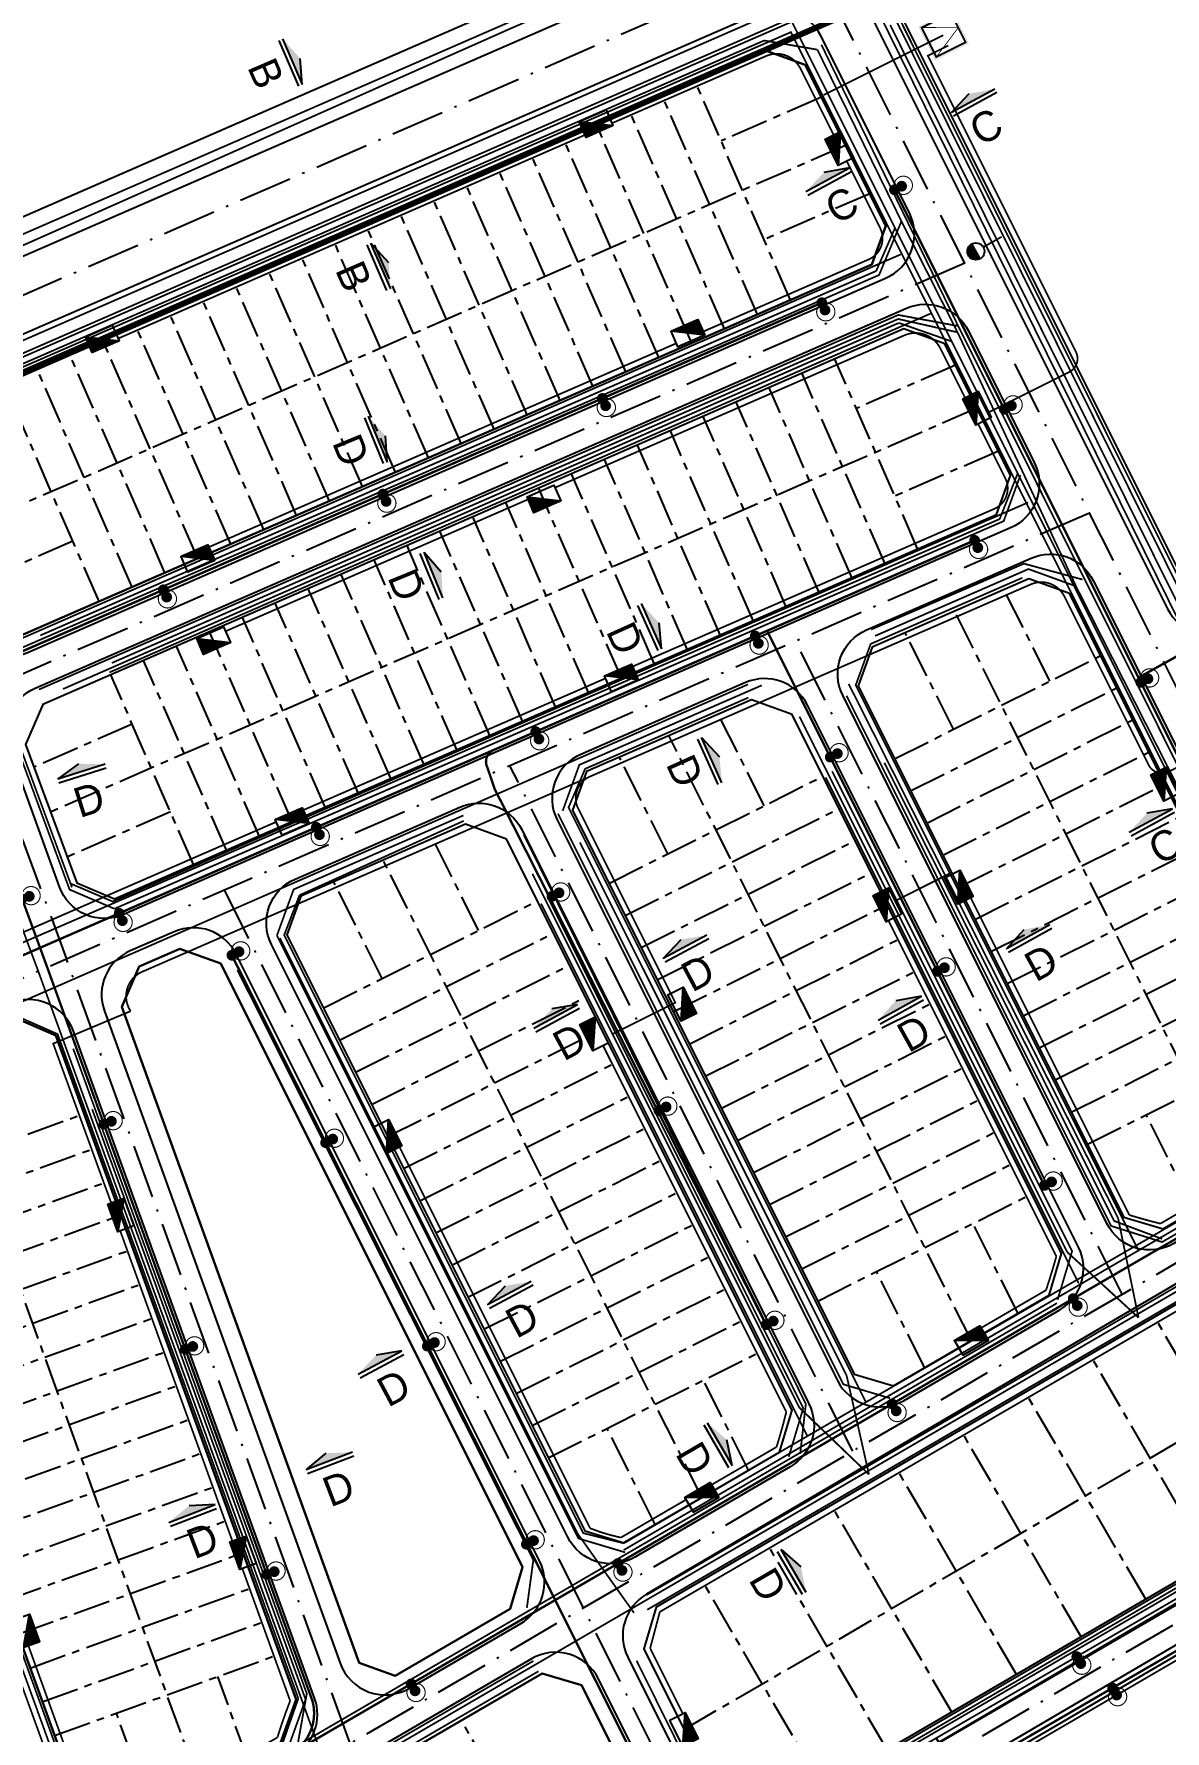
# Model space of a CAD drawing. Header units: metres. Extents: x 563371 to 571261, y 2062953 to 2068466.
# Drawn here: x 568692 to 568881, y 2066242.7 to 2066526.2 of the extents above; entities that cross this region are included whole.
import ezdxf
from ezdxf.enums import TextEntityAlignment as Align

# ---------------------------------------------------------------- set-up
doc = ezdxf.new("R2010")
doc.units = ezdxf.units.M
for name, pattern in [('ACAD_ISO10W100', [18.5, 12, -3, 0.5, -3]), ('CENTER', [2, 1.25, -0.25, 0.25, -0.25]), ('DOT', [0.25, 0, -0.25]), ('HIDDEN', [0.375, 0.25, -0.125])]:
    doc.linetypes.add(name, pattern=pattern)
for name, color, linetype in [('01-Thoatnuoc', 7, 'CONTINUOUS'), ('BoThamCo', 94, 'CONTINUOUS'), ('cap nuoc', 5, 'CONTINUOUS'), ('ChiaLo', 128, 'CENTER'), ('datOBt', 42, 'CONTINUOUS'), ('datOlienke', 42, 'CONTINUOUS'), ('Dien', 1, 'CONTINUOUS'), ('Dien CS', 2, 'CONTINUOUS'), ('Dien QH', 4, 'CONTINUOUS'), ('Dien SH', 6, 'CONTINUOUS'), ('LogDg', 7, 'CONTINUOUS'), ('MC', 7, 'CONTINUOUS'), ('ONG CAP NUOC', 32, 'DOT'), ('RANHGIOI', 2, 'HIDDEN'), ('thoatnuoc', 3, 'CONTINUOUS'), ('TimDg', 222, 'CONTINUOUS'), ('TTLL', 170, 'CONTINUOUS'), ('ViaHeS', 32, 'CONTINUOUS')]:
    doc.layers.add(name, color=color, linetype=linetype)
doc.styles.add('VnBlackH', font='VHBLACK.ttf')
doc.linetypes.add('CAP NUOC ----N----N----N----', pattern='A,4,-2,["N",Standard,S=1.5,R=0,X=-1.5,Y=-0.75],-1.5', length=7.5)
doc.linetypes.add('DD0', pattern='A,12.7,-5.08,["0,4kV",Standard,S=2.54,R=0,X=-2.54,Y=-1.27],-9.35', length=27.13)
doc.linetypes.add('DIEN22KV', pattern='A,12.7,-5.08,["22KV",Standard,S=2.54,R=0,X=-2.54,Y=-1.27],-9.08', length=26.86)
doc.linetypes.add('DIEN35KV', pattern='A,12.7,-5.08,["35KV",Standard,S=2.54,R=0,X=-2.54,Y=-1.27],-9.08', length=26.86)
doc.linetypes.add('DIENCS_LINE', pattern='A,12.7,-5.08,["CS",Standard,S=2.54,R=0,X=-2.54,Y=-1.27],-6.35', length=24.13)
doc.linetypes.add('THOAT NUOC BAN ----C----C----C----', pattern='A,9,-3,["C",Standard,S=2,R=0,X=-1.5,Y=-1],-3', length=15)
doc.linetypes.add('Thong tin', pattern='A,12.7,-5.08,["TTLL",Standard,S=2.54,R=0,X=-2.54,Y=-1.27],-9.08', length=26.86)
doc.linetypes.add('TN_WATER_SUPPLY', pattern='A,0.5,-0.2,["TN",Standard,S=0.1,R=0,X=-0.1,Y=-0.05],-0.2', length=0.9)

# ---------------------------------------------------------------- blocks, each defined once
blk = doc.blocks.new('b')
at = {"layer": 'MC', "linetype": 'Continuous', "extrusion": (3.39823e-17, -4.39919e-09, 1)}
blk.add_hatch(color=6, dxfattribs=at).paths.add_polyline_path([(-717, 264), (-554, 209), (-880, 209)])
at = {"layer": 'MC', "linetype": 'Continuous', "extrusion": (-3.39823e-17, -4.39919e-09, 1)}
blk.add_hatch(color=6, dxfattribs=at).paths.add_polyline_path([(747, 264), (584, 209), (910, 209)])
at = {"layer": 'MC', "color": 6, "linetype": 'Continuous'}
for p, q in [((-554, 209, 0), (-717, 264, 0)), ((584, 209, 0), (747, 264, 0)), ((-880, 209, 0), (-554, 209, 0)), ((-880, 182, 0), (-554, 182, 0)), ((910, 209, 0), (584, 209, 0)), ((910, 182, 0), (584, 182, 0))]:
    blk.add_line(p, q, dxfattribs=at)
at = {"layer": 'MC', "style": 'VnBlackH'}
for rotation, p in [(0, (-716, -79)), (360, (738, -79))]:
    blk.add_text('b', height=197, rotation=rotation, dxfattribs=at).set_placement(p, align=Align.CENTER)
blk = doc.blocks.new('d')
at = {"layer": 'MC', "linetype": 'Continuous', "extrusion": (3.39823e-17, -4.39919e-09, 1)}
blk.add_hatch(color=6, dxfattribs=at).paths.add_polyline_path([(-489, 247), (-326, 193), (-652, 193)])
at = {"layer": 'MC', "linetype": 'Continuous', "extrusion": (-3.39823e-17, -4.39919e-09, 1)}
blk.add_hatch(color=6, dxfattribs=at).paths.add_polyline_path([(600, 247), (437, 193), (763, 193)])
at = {"layer": 'MC', "color": 6, "linetype": 'Continuous'}
for p, q in [((-326, 193, 0), (-489, 247, 0)), ((437, 193, 0), (600, 247, 0)), ((-652, 193, 0), (-326, 193, 0)), ((-652, 166, 0), (-326, 166, 0)), ((763, 193, 0), (437, 193, 0)), ((763, 166, 0), (437, 166, 0))]:
    blk.add_line(p, q, dxfattribs=at)
at = {"layer": 'MC', "style": 'VnBlackH'}
for rotation, p in [(0, (-487, -95)), (360, (593, -95))]:
    blk.add_text('c', height=197, rotation=rotation, dxfattribs=at).set_placement(p, align=Align.CENTER)
blk = doc.blocks.new('e')
at = {"layer": 'MC', "linetype": 'Continuous', "extrusion": (3.39823e-17, -4.39919e-09, 1)}
blk.add_hatch(color=6, dxfattribs=at).paths.add_polyline_path([(-473, 282), (-310, 227), (-636, 227)])
at = {"layer": 'MC', "linetype": 'Continuous', "extrusion": (-3.39823e-17, -4.39919e-09, 1)}
blk.add_hatch(color=6, dxfattribs=at).paths.add_polyline_path([(493, 282), (330, 227), (656, 227)])
at = {"layer": 'MC', "color": 6, "linetype": 'Continuous'}
for p, q in [((-636, 227, 0), (-310, 227, 0)), ((-310, 227, 0), (-473, 282, 0)), ((330, 227, 0), (493, 282, 0)), ((656, 227, 0), (330, 227, 0)), ((-636, 200, 0), (-310, 200, 0)), ((656, 200, 0), (330, 200, 0))]:
    blk.add_line(p, q, dxfattribs=at)
at = {"layer": 'MC', "style": 'VnBlackH'}
for rotation, p in [(0, (-472, -61)), (360, (486, -61))]:
    blk.add_text('d', height=197, rotation=rotation, dxfattribs=at).set_placement(p, align=Align.CENTER)
blk = doc.blocks.new('TCT')
at = {"layer": 'Dien SH', "linetype": 'ACAD_ISO10W100'}
h = blk.add_hatch(dxfattribs=at)
h.set_pattern_fill('ANSI31', color=8, scale=0.2, angle=359.8821, style=0)
h.set_pattern_definition([(44.8821451, (4489.845165, -1045.592617), (-0.01764126996, 0.0177139943), [])])
h.paths.add_polyline_path([(-0.86, 0.5), (-2.41, -0.26), (-2.42, -1.41), (2.41, -1.42)])
h.paths.add_polyline_path([(-0.86, 0.5), (-2.41, 1.42), (-2.41, -0.26)])
at = {"layer": 'Dien SH', "color": 4, "linetype": 'ACAD_ISO10W100'}
blk.add_line((-2.41, 1.41), (2.41, -1.41), dxfattribs=at)
at = {"layer": 'Dien SH', "color": 4, "linetype": 'Continuous'}
blk.add_lwpolyline([(-2.41, 1.41), (2.41, 1.41), (2.41, -1.41), (-2.41, -1.41)], close=True, dxfattribs=at)
blk = doc.blocks.new('tbaQH')
at = {"layer": 'Dien QH', "color": 1, "const_width": 0.156}
blk.add_lwpolyline([(-7.45, -7.41), (8.56, -7.41), (8.56, 8.6), (-7.45, 8.6)], close=True, dxfattribs=at)
at = {"linetype": 'Continuous'}
blk.add_wipeout([(-7.45, 8.6), (8.56, 8.6), (8.56, -7.41), (-7.45, -7.41)], dxfattribs=at).dxf.layer = 'Dien QH'
at = {"layer": 'Dien QH', "color": 1}
for points, const_width in [([(-6.61, -6.57), (7.72, -6.57), (7.72, 7.76), (-6.61, 7.76)], 0.864), ([(-6.67, -6.57), (7.76, -6.57), (0.55, 7.8)], 0.346)]:
    blk.add_lwpolyline(points, close=True, dxfattribs=dict(at, const_width=const_width))
blk = doc.blocks.new('cs12')
at = {"layer": 'Dien CS', "color": 7, "linetype": 'Continuous', "ltscale": 20}
for points, const_width in [([(1.13, 0.63, 1), (-1.13, 2.68, 1)], 0.18), ([(0.33, 1.04, 1), (-0.33, 1.64, 1)], 0.899), ([(0.33, 0.3, -1), (-0.33, -0.3, -1)], 0.899)]:
    blk.add_lwpolyline(points, format="xyb", close=True, dxfattribs=dict(at, const_width=const_width))
blk = doc.blocks.new('CS01')
at = {"layer": 'Dien CS', "color": 7, "linetype": 'Continuous', "ltscale": 20}
for points, const_width in [([(0.33, 0.3, -1), (-0.33, -0.3, -1)], 0.899), ([(1.13, -0.63, -1), (-1.13, -2.68, -1)], 0.18), ([(0.33, -1.04, -1), (-0.33, -1.64, -1)], 0.899)]:
    blk.add_lwpolyline(points, format="xyb", close=True, dxfattribs=dict(at, const_width=const_width))

msp = doc.modelspace()

# ---------------------------------------------------------------- hatches: boundary and pattern name
at = {"layer": 'cap nuoc'}
msp.add_hatch(color=1, dxfattribs=at).paths.add_polyline_path([(568848.743, 2066491.158, 0.4142136), (568848.21, 2066489.225, 0.4142136), (568850.143, 2066488.691)])

# ---------------------------------------------------------------- linework, layer by layer
at = {"layer": '01-Thoatnuoc', "linetype": 'THOAT NUOC BAN ----C----C----C----', "ltscale": 0.5, "const_width": 0.3}
for points in [[(568835.104, 2066527.733), (568883.505, 2066430.381)], [(568686.832, 2066469.684), (568814.059, 2066525.14), (568822.941, 2066523.615)], [(568822.941, 2066523.615), (568836.993, 2066494.945), (568846.366, 2066476.405)], [(568689.605, 2066423.525), (568833.255, 2066485.97), (568836.993, 2066494.945)], [(568705.052, 2066421.162), (568836.445, 2066478.621), (568846.366, 2066476.405)], [(568846.366, 2066476.405), (568866.161, 2066433.969)], [(568705.501, 2066380.102), (568854.082, 2066444.866), (568856.869, 2066452.548)], [(568832.585, 2066425.678), (568858.216, 2066436.851), (568866.161, 2066433.969)], [(568866.161, 2066433.969), (568919.063, 2066329.784)], [(568780.381, 2066396.456), (568783.167, 2066404.138), (568813.654, 2066417.427)], [(568689.128, 2066407.364), (568697.998, 2066383.303), (568705.501, 2066380.102)], [(568825.411, 2066403.08), (568865.506, 2066322.913), (568863.082, 2066314.789)], [(568834.137, 2066404.472), (568872.544, 2066327.949), (568880.547, 2066324.952)], [(568732.646, 2066375.649), (568735.433, 2066383.331), (568763.805, 2066395.698)], [(568779.606, 2066396.002), (568827.289, 2066300.665), (568835.091, 2066298.336)], [(568778.002, 2066381.81), (568820.584, 2066296.671), (568818.159, 2066288.547)], [(568732.646, 2066375.649), (568783.027, 2066274.917), (568790.83, 2066272.588)], [(568790.558, 2066272.962), (568906.405, 2066340.362), (568908.83, 2066348.486)], [(568737.429, 2066248.017), (568701.768, 2066346.614)], [(568794.388, 2066265.465), (568910.151, 2066332.816), (568918.618, 2066330.745)], [(568814.189, 2066226.018), (568929.985, 2066293.387), (568933.274, 2066301.828)], [(568704.703, 2066206.19), (568707.961, 2066215.162), (568775.498, 2066254.454)], [(568734.661, 2066240.338), (568737.429, 2066248.017)]]:
    msp.add_lwpolyline(points, dxfattribs=at)
at = {"layer": 'BoThamCo'}
for points in [[(569047.04, 2066522.156), (569003.939, 2066600.336), (568994.365, 2066603.205), (568982.152, 2066596.774), (568839.8, 2066534.725), (568837.453, 2066528.255), (568885.569, 2066432.051), (568892.172, 2066430.015), (569045.088, 2066515.341)], [(568723.26, 2066370.942), (568716.44, 2066373.416), (568709.621, 2066370.444), (568706.738, 2066363.744), (568746.376, 2066254.151), (568752.398, 2066251.964), (568771.6, 2066263.135), (568773.685, 2066270.122)]]:
    msp.add_lwpolyline(points, close=True, dxfattribs=at)
at = {"layer": 'cap nuoc', "color": 1}
msp.add_line((568850.143, 2066488.691), (568848.743, 2066491.158), dxfattribs=at)
at = {"layer": 'cap nuoc', "color": 1, "linetype": 'Continuous'}
msp.add_circle((568849.443, 2066489.924), 1.418, dxfattribs=at)
at = {"layer": 'ChiaLo', "ltscale": 5}
for p, q in [((568839.696, 2066440.232), (568825.878, 2066471.931)), ((568834.195, 2066437.834), (568820.378, 2066469.534)), ((568823.195, 2066433.039), (568809.378, 2066464.739)), ((568828.695, 2066435.437), (568814.878, 2066467.136)), ((568817.695, 2066430.642), (568803.878, 2066462.341)), ((568812.195, 2066428.245), (568798.377, 2066459.944)), ((568806.694, 2066425.847), (568792.877, 2066457.546)), ((568801.194, 2066423.45), (568787.377, 2066455.149)), ((568790.194, 2066418.655), (568776.377, 2066450.354)), ((568795.694, 2066421.052), (568781.877, 2066452.751)), ((568784.694, 2066416.257), (568770.876, 2066447.957)), ((568779.193, 2066413.86), (568765.376, 2066445.559)), ((568773.693, 2066411.462), (568759.876, 2066443.162)), ((568768.193, 2066409.065), (568754.376, 2066440.764)), ((568762.693, 2066406.667), (568748.876, 2066438.367)), ((568751.692, 2066401.873), (568737.875, 2066433.572)), ((568757.193, 2066404.27), (568743.375, 2066435.969)), ((568746.192, 2066399.475), (568732.375, 2066431.174)), ((568740.692, 2066397.078), (568726.875, 2066428.777)), ((568735.192, 2066394.68), (568721.375, 2066426.379)), ((568729.692, 2066392.283), (568715.874, 2066423.982)), ((568718.691, 2066387.488), (568704.874, 2066419.187)), ((568724.191, 2066389.885), (568710.374, 2066421.585))]:
    msp.add_line(p, q, dxfattribs=at)
for points in [[(568818.443, 2066481.781), (568802.46, 2066518.449)], [(568812.943, 2066479.383), (568796.96, 2066516.051)], [(568823.62, 2066515.672), (568806.856, 2066508.365)], [(568807.443, 2066476.986), (568791.46, 2066513.654)], [(568801.943, 2066474.588), (568785.96, 2066511.256)], [(568827.652, 2066507.612), (568677.842, 2066442.312)], [(568796.443, 2066472.191), (568780.46, 2066508.859)], [(568790.942, 2066469.793), (568774.959, 2066506.461)], [(568779.942, 2066464.999), (568763.959, 2066501.667)], [(568785.442, 2066467.396), (568769.459, 2066504.064)], [(568774.442, 2066462.601), (568758.459, 2066499.269)], [(568831.683, 2066499.551), (568814.048, 2066491.864)], [(568768.942, 2066460.204), (568752.959, 2066496.872)], [(568763.441, 2066457.806), (568747.458, 2066494.474)], [(568757.941, 2066455.409), (568741.958, 2066492.077)], [(568746.941, 2066450.614), (568730.958, 2066487.282)], [(568752.441, 2066453.011), (568736.458, 2066489.679)], [(568741.441, 2066448.216), (568725.458, 2066484.884)], [(568735.94, 2066445.819), (568719.957, 2066482.487)], [(568730.44, 2066443.421), (568714.457, 2066480.089)], [(568724.94, 2066441.024), (568708.957, 2066477.692)], [(568719.44, 2066438.627), (568703.457, 2066475.295)], [(568708.439, 2066433.832), (568692.456, 2066470.5)], [(568713.94, 2066436.229), (568697.957, 2066472.897)], [(568846.017, 2066470.892), (568829.475, 2066463.681)], [(568702.939, 2066431.434), (568686.956, 2066468.102)], [(568849.601, 2066463.727), (568694.82, 2066396.26)], [(568853.184, 2066456.562), (568835.868, 2066449.014)], [(568698.544, 2066441.518), (568680.961, 2066433.854)], [(568861.782, 2066418.135), (568854.13, 2066433.433)], [(568893.709, 2066334.178), (568845.868, 2066429.832)], [(568845.683, 2066410.083), (568837.607, 2066426.231)], [(568835.845, 2066405.162), (568870.278, 2066422.384)], [(568838.529, 2066399.796), (568872.962, 2066417.018)], [(568708.47, 2066410.937), (568692.048, 2066403.779)], [(568814.054, 2066397.313), (568806.395, 2066412.626)], [(568841.213, 2066394.43), (568875.646, 2066411.652)], [(568848.673, 2066307.976), (568798.134, 2066409.025)], [(568797.955, 2066389.262), (568789.872, 2066405.424)], [(568843.897, 2066389.064), (568878.33, 2066406.285)], [(568788.117, 2066384.341), (568823.892, 2066402.234)], [(568846.58, 2066383.697), (568881.014, 2066400.919)], [(568790.801, 2066378.975), (568826.576, 2066396.868)], [(568714.863, 2066396.27), (568697.592, 2066388.741)], [(568849.264, 2066378.331), (568883.698, 2066395.553)], [(568766.327, 2066376.492), (568758.661, 2066391.819)], [(568793.485, 2066373.609), (568829.26, 2066391.501)], [(568803.637, 2066281.774), (568750.399, 2066388.218)], [(568851.948, 2066372.965), (568886.382, 2066390.187)], [(568796.169, 2066368.242), (568831.944, 2066386.135)], [(568750.228, 2066368.44), (568742.137, 2066384.617)], [(568854.632, 2066367.599), (568889.066, 2066384.82)], [(568740.39, 2066363.52), (568776.165, 2066381.413)], [(568798.853, 2066362.876), (568834.628, 2066380.769)], [(568857.316, 2066362.232), (568891.75, 2066379.454)], [(568743.074, 2066358.153), (568778.849, 2066376.046)], [(568801.537, 2066357.51), (568837.312, 2066375.403)], [(568860, 2066356.866), (568894.433, 2066374.088)], [(568745.758, 2066352.787), (568781.533, 2066370.68)], [(568804.221, 2066352.144), (568839.996, 2066370.036)], [(568862.684, 2066351.5), (568897.117, 2066368.722)], [(568748.442, 2066347.421), (568784.217, 2066365.314)], [(568806.905, 2066346.777), (568842.68, 2066364.67)], [(568865.368, 2066346.134), (568899.801, 2066363.355)], [(568751.126, 2066342.055), (568786.9, 2066359.948)], [(568809.589, 2066341.411), (568845.364, 2066359.304)], [(568868.052, 2066340.767), (568902.485, 2066357.989)], [(568719.963, 2066233.093), (568675.643, 2066355.633)], [(568753.809, 2066336.689), (568789.584, 2066354.581)], [(568812.273, 2066336.045), (568848.048, 2066353.938)], [(568756.493, 2066331.322), (568792.268, 2066349.215)], [(568814.956, 2066330.679), (568850.731, 2066348.571)], [(568662.826, 2066332.267), (568700.441, 2066345.872)], [(568885.915, 2066329.643), (568877.89, 2066345.688)], [(568759.177, 2066325.956), (568794.952, 2066343.849)], [(568817.64, 2066325.312), (568853.415, 2066343.205)], [(568664.866, 2066326.625), (568702.482, 2066340.23)], [(568761.861, 2066320.59), (568797.636, 2066338.483)], [(568820.324, 2066319.946), (568856.099, 2066337.839)], [(568666.907, 2066320.982), (568704.522, 2066334.587)], [(568764.545, 2066315.224), (568800.32, 2066333.116)], [(568823.008, 2066314.58), (568858.783, 2066332.473)], [(568668.948, 2066315.34), (568706.563, 2066328.945)], [(568767.229, 2066309.857), (568803.004, 2066327.75)], [(568856.468, 2066312.511), (568848.945, 2066327.552)], [(568670.989, 2066309.698), (568708.604, 2066323.303)], [(568769.913, 2066304.491), (568805.688, 2066322.384)], [(568673.029, 2066304.056), (568710.645, 2066317.66)], [(568772.597, 2066299.125), (568808.372, 2066317.018)], [(568840.878, 2066303.441), (568832.846, 2066319.5)], [(568800.658, 2066243.019), (568924.075, 2066314.823)], [(568675.07, 2066298.413), (568712.685, 2066312.018)], [(568775.281, 2066293.759), (568811.056, 2066311.651)], [(568899.422, 2066277.341), (568879.307, 2066311.916)], [(568677.111, 2066292.771), (568714.726, 2066306.376)], [(568777.965, 2066288.392), (568813.74, 2066306.285)], [(568888.618, 2066271.055), (568868.503, 2066305.63)], [(568679.152, 2066287.129), (568716.767, 2066300.734)], [(568811.432, 2066286.309), (568803.902, 2066301.365)], [(568877.813, 2066264.769), (568857.698, 2066299.344)], [(568681.192, 2066281.486), (568718.808, 2066295.091)], [(568795.842, 2066277.239), (568787.803, 2066293.313)], [(568867.009, 2066258.483), (568846.894, 2066293.058)], [(568683.233, 2066275.844), (568720.848, 2066289.449)], [(568856.204, 2066252.197), (568836.089, 2066286.772)], [(568685.274, 2066270.202), (568722.889, 2066283.807)], [(568845.4, 2066245.911), (568825.285, 2066280.486)], [(568687.315, 2066264.56), (568724.93, 2066278.164)], [(568689.355, 2066258.917), (568726.97, 2066272.522)], [(568834.595, 2066239.625), (568814.48, 2066274.2)], [(568691.396, 2066253.275), (568729.011, 2066266.88)], [(568823.791, 2066233.339), (568803.676, 2066267.914)], [(568693.437, 2066247.633), (568731.052, 2066261.238)], [(568695.477, 2066241.99), (568733.093, 2066255.595)], [(568727.87, 2066237.693), (568722.748, 2066251.854)], [(568712.057, 2066228.493), (568705.822, 2066245.732)], [(568783.569, 2066209.938), (568763.454, 2066244.513)]]:
    msp.add_lwpolyline(points, dxfattribs=at)
at = {"layer": 'datOBt'}
for points in [[(568928.717, 2066294.385), (568930.802, 2066301.371), (568917.347, 2066328.274), (568910.789, 2066330.232), (568796.015, 2066263.457), (568793.93, 2066256.471), (568807.386, 2066229.568), (568813.944, 2066227.61)], [(568783.537, 2066250.424), (568776.979, 2066252.381), (568710.863, 2066213.915), (568708.242, 2066206.699), (568718.668, 2066177.871), (568724.691, 2066175.683), (568794.907, 2066216.535), (568796.993, 2066223.521)]]:
    msp.add_lwpolyline(points, close=True, dxfattribs=at)
at = {"layer": 'datOlienke'}
for points in [[(568832.027, 2066487.702), (568834.374, 2066494.171), (568820.93, 2066521.052), (568814.109, 2066523.526), (568675.496, 2066463.107), (568672.642, 2066456.418), (568683.043, 2066428.207), (568689.356, 2066425.513)], [(568852.892, 2066445.984), (568855.239, 2066452.454), (568844.222, 2066474.48), (568837.402, 2066476.954), (568693.513, 2066414.235), (568690.659, 2066407.546), (568699.182, 2066384.429), (568705.495, 2066381.736)], [(568865.087, 2066432.763), (568858.267, 2066435.237), (568832.092, 2066423.827), (568829.745, 2066417.357), (568874.151, 2066328.572), (568880.71, 2066326.615), (568905.41, 2066340.985), (568907.495, 2066347.972)], [(568818.73, 2066412.556), (568811.91, 2066415.03), (568784.358, 2066403.02), (568782.011, 2066396.551), (568829.115, 2066302.37), (568835.673, 2066300.413), (568861.673, 2066315.539), (568863.758, 2066322.526)], [(568770.995, 2066391.749), (568764.175, 2066394.223), (568736.623, 2066382.214), (568734.276, 2066375.744), (568784.078, 2066276.168), (568790.637, 2066274.211), (568816.637, 2066289.337), (568818.722, 2066296.324)], [(568735.833, 2066248.018), (568695.715, 2066358.939), (568689.431, 2066361.643), (568661.854, 2066349.623), (568658.972, 2066342.923), (568700.692, 2066227.573), (568706.715, 2066225.385), (568733.212, 2066240.801)]]:
    msp.add_lwpolyline(points, close=True, dxfattribs=at)
at = {"layer": 'Dien', "color": 10, "linetype": 'DIEN22KV', "ltscale": 0.4, "const_width": 0.3, "elevation": 0}
msp.add_lwpolyline([(569060.523, 2066641.552), (568981.223, 2066599.794), (568641.45, 2066451.639)], dxfattribs=at)
at = {"layer": 'Dien', "color": 10, "linetype": 'DIEN22KV', "ltscale": 0.4, "const_width": 0.3}
msp.add_lwpolyline([(568832.718, 2066535.266), (569052.436, 2066093.923)], dxfattribs=at)
at = {"layer": 'Dien', "linetype": 'DIEN35KV', "ltscale": 0.4, "const_width": 0.3, "elevation": 0}
msp.add_lwpolyline([(568594.875, 2066516.324), (568610.616, 2066469.352), (568734.771, 2066126.956), (568772.926, 2066018.891)], dxfattribs=at)
at = {"layer": 'Dien CS', "color": 11, "linetype": 'DIENCS_LINE', "ltscale": 0.5, "const_width": 0.4}
for points in [[(568876.589, 2066418.708), (569046.974, 2066513.544)], [(568835.826, 2066500.211), (568973.6, 2066224.743)], [(568677.016, 2066417.408), (568823.688, 2066481.34)], [(568814.533, 2066426.535), (568860.874, 2066333.882)], [(568725.113, 2066372.333), (568799.289, 2066224.437)]]:
    msp.add_lwpolyline(points, dxfattribs=at)
for points in [[(568662.568, 2066456.867), (568694.197, 2066370.487), (568738.596, 2066247.73, -0.3444416), (568734.749, 2066238.803), (568734.749, 2066238.803)], [(568849.218, 2066441.655), (568637.501, 2066349.363), (568578.897, 2066328.167, -0.0193112), (568575.954, 2066327.23), (568476.137, 2066299.286)], [(568768.854, 2066406.623, 0.4306956), (568767.799, 2066403.728), (568769.033, 2066400.095), (568814.366, 2066310.621)], [(569110.023, 2066392.972), (568942.423, 2066298.44), (568709.439, 2066163.017, 0.0325175), (568701.313, 2066160.141), (568350.96, 2066042.565)], [(568354.276, 2066098.565), (568679.744, 2066207.753, 0.0508293), (568687.133, 2066211.1), (568918.456, 2066345.683), (568974.455, 2066376.913)], [(568842.833, 2066241.525), (568846.345, 2066235.47, 0.4142136), (568847.029, 2066235.288), (568917.227, 2066276.068)]]:
    msp.add_lwpolyline(points, format="xyb", dxfattribs=at)
at = {"layer": 'Dien SH', "color": 6, "linetype": 'DD0', "ltscale": 0.45, "const_width": 0.3}
for points in [[(568788.605, 2066511.319), (568814.385, 2066522.556, -0.3946873), (568820.068, 2066520.54), (568825.661, 2066509.356)], [(568827.853, 2066504.973), (568833.428, 2066493.827, -0.4277599), (568831.545, 2066488.582), (568803.789, 2066476.484)], [(568779.022, 2066450.416), (568837.483, 2066475.898, -0.3835431), (568843.377, 2066473.936), (568847.611, 2066465.47)], [(568792.04, 2066420.551), (568852.504, 2066446.906, 0.4303949), (568854.347, 2066452.002), (568849.803, 2066461.087)], [(568788.855, 2066359.248), (568799.198, 2066364.421), (568782.979, 2066396.849, -0.4268121), (568784.874, 2066402.155), (568812.492, 2066414.193), (568858.647, 2066434.311, -0.3938741), (568864.17, 2066432.361), (568878.287, 2066404.135, 0.4142136), (568881.642, 2066403.017), (568897.871, 2066411.135)], [(568704.915, 2066331.059), (568695.261, 2066357.571), (568708.2, 2066363.002, -0.4489839), (568709.878, 2066369.465), (568784.553, 2066401.999)], [(568848.571, 2066381.953), (568875.085, 2066328.94, 0.0144415), (568880.252, 2066327.505), (568891.089, 2066333.81)], [(568850.288, 2066310.072), (568861.154, 2066316.394, 0.012256), (568862.879, 2066322.047), (568834.83, 2066378.13)], [(568805.252, 2066283.871), (568816.114, 2066290.19, 0.016175), (568817.751, 2066296.03), (568787.102, 2066357.309)], [(568753.116, 2066340.311), (568784.975, 2066276.611, 0.0431199), (568790.113, 2066275.063), (568801.016, 2066281.406)], [(568800.456, 2066245.658), (568795, 2066256.567, 0.0023612), (568796.612, 2066262.647), (568911.12, 2066329.268, -0.4132685), (568916.43, 2066327.873), (568922.084, 2066316.567)], [(568691.129, 2066256.953), (568701.645, 2066227.878, 0.045778), (568706.265, 2066226.28), (568732.722, 2066241.673, -0.0198603), (568734.852, 2066247.791), (568726.863, 2066269.878)]]:
    msp.add_lwpolyline(points, format="xyb", dxfattribs=at)
for points in [[(568706.102, 2066475.357), (568784.113, 2066509.361)], [(568643.532, 2066449.72), (568701.011, 2066474.774)], [(568799.297, 2066474.526), (568721.286, 2066440.522)], [(568724.02, 2066426.442), (568774.53, 2066448.458)], [(568737.037, 2066396.578), (568787.548, 2066418.594)], [(568673.382, 2066368.833), (568732.545, 2066394.62)], [(568835.911, 2066381.411), (568844.913, 2066385.913), (568845.037, 2066385.665)], [(568725.197, 2066274.486), (568706.456, 2066326.301)]]:
    msp.add_lwpolyline(points, dxfattribs=at)
at = {"layer": 'LogDg'}
for points in [[(569007.235, 2066606.786, 0.408612), (568995.16, 2066610.404), (568979.552, 2066602.186), (568836.129, 2066539.669, 0.429738), (568832.17, 2066528.757), (568881.472, 2066430.184, 0.4275137), (568892.525, 2066426.776), (569049.192, 2066514.196, 0.4127164), (569052.299, 2066525.044)], [(568690.827, 2066422.882), (568834.355, 2066485.444, 0.429738), (568838.313, 2066496.356), (568823.531, 2066525.911, 0.3988577), (568813.179, 2066529.666), (568673, 2066468.564, 0.3973692), (568668.691, 2066458.463), (568680.125, 2066427.449, 0.431261)], [(568696.313, 2066383.746), (568687.936, 2066406.908, -0.3955879), (568692.262, 2066416.962), (568837.816, 2066480.407, -0.3988577), (568848.168, 2066476.652), (568859.178, 2066454.638, -0.429738), (568855.22, 2066443.726), (568707.033, 2066379.133, -0.4330878)], [(568831.142, 2066426.686), (568858.681, 2066438.689, -0.3988577), (568869.033, 2066434.934), (568911.615, 2066349.796, -0.3958327), (568908.483, 2066339.302), (568882.5, 2066324.186, -0.4328365), (568871.322, 2066327.522), (568827.183, 2066415.773, -0.429738)], [(568779.449, 2066394.967), (568826.286, 2066301.32, 0.4328365), (568837.464, 2066297.984), (568863.446, 2066313.1, 0.3958327), (568866.578, 2066323.594), (568821.298, 2066414.128, 0.3988577), (568810.946, 2066417.883), (568783.407, 2066405.879, 0.429738)], [(568781.249, 2066275.118), (568731.714, 2066374.16, -0.429738), (568735.672, 2066385.072), (568763.212, 2066397.076, -0.3988577), (568773.563, 2066393.321), (568821.542, 2066297.392, -0.3958327), (568818.41, 2066286.898), (568792.427, 2066271.782, -0.4328365)], [(568754.764, 2066249.869), (568773.374, 2066260.696, 0.3958327), (568776.506, 2066271.19), (568725.829, 2066372.514, 0.3988577), (568715.477, 2066376.269), (568708.138, 2066373.07, 0.3955879), (568703.811, 2066363.015), (568743.217, 2066254.063, 0.4679364)], [(568687.929, 2066364.263), (568657.614, 2066351.054, 0.3956287), (568653.287, 2066340.999), (568694.898, 2066225.951, 0.4679364), (568706.444, 2066221.757), (568735.436, 2066238.624, 0.3624568), (568738.936, 2066248.26), (568698.648, 2066359.65, 0.4330459)], [(568799.813, 2066224.589), (568786.366, 2066251.474, 0.4328365), (568775.188, 2066254.81), (568706.004, 2066214.559, 0.3624568), (568702.504, 2066204.923), (568712.875, 2066176.249, 0.4679364), (568724.421, 2066172.055), (568796.681, 2066214.096, 0.3958327)]]:
    msp.add_lwpolyline(points, format="xyb", close=True, dxfattribs=at)
for points in [[(568428.559, 2066403.19), (568527.512, 2066430.556, 0.4277016), (568532.985, 2066440.75), (568527.857, 2066456.451), (568533.561, 2066458.313), (568539.001, 2066441.653, 0.4008529), (568548.739, 2066436.426), (568573.584, 2066443.297, 0.4373271), (568583.686, 2066462.871), (568583.018, 2066464.71), (568568.93, 2066507.852), (568591.745, 2066515.302), (568605.712, 2066472.531), (568606.571, 2066470.164, 0.4297542), (568626.524, 2066461.469, 0.0010787), (568633.547, 2066464.463, 0.0014744), (568635.139, 2066465.151), (568649.946, 2066471.606, 0.386536), (568654.355, 2066481.423), (568649.179, 2066497.271), (568654.883, 2066499.133), (568659.405, 2066485.287, 0.4424436), (568670.206, 2066480.437), (568809.098, 2066540.978, 0.4142136)], [(568889.241, 2066321.166), (568794.398, 2066265.585, 0.3958327), (568791.266, 2066255.091), (568804.712, 2066228.207, 0.4328365), (568815.89, 2066224.87), (568931.79, 2066292.702, 0.3958327), (568934.922, 2066303.195), (568921.475, 2066330.08, 0.4328365), (568910.297, 2066333.416), (568889.241, 2066321.166)], [(568933.588, 2066286.802), (568838.707, 2066231.272, 0.4132867), (568838.437, 2066230.248, 0.4151411), (568839.465, 2066229.977), (568934.346, 2066285.508, -0.433604), (568943.442, 2066282.805), (568948.403, 2066272.887, 0.4326641), (568949.45, 2066272.574, 0.3960006), (568949.744, 2066273.558), (568944.784, 2066283.476, 0.433604), (568933.588, 2066286.802)]]:
    msp.add_lwpolyline(points, format="xyb", dxfattribs=at)
at = {"layer": 'ONG CAP NUOC', "color": 122, "linetype": 'CAP NUOC ----N----N----N----', "ltscale": 0.6, "const_width": 0.3}
for points in [[(569000.961, 2066607.808), (568981.719, 2066597.676), (568834.308, 2066533.486), (568985.818, 2066230.281)], [(568853.73, 2066492.356), (568850.677, 2066490.624)], [(568682.253, 2066427.456), (568688.976, 2066424.823), (568836.868, 2066489.41)], [(568704.645, 2066419.58), (568841.891, 2066479.54)], [(568698.099, 2066384.339), (568705.205, 2066381.307), (568858.153, 2066447.975)], [(568761.121, 2066058.914), (568748.301, 2066094.752), (568623.231, 2066440.549)], [(568857.199, 2066435.39), (568831.848, 2066424.34), (568829.358, 2066417.475), (568876.669, 2066322.881)], [(568811.414, 2066415.377), (568784.149, 2066403.485), (568781.365, 2066397.023), (568831.056, 2066297.67)], [(568689.857, 2066406.832), (568698.393, 2066383.679)], [(568866.621, 2066317.518), (568824.345, 2066402.045)], [(568763.864, 2066394.786), (568736.415, 2066382.37)], [(568736.415, 2066382.37), (568733.856, 2066375.719), (568783.812, 2066275.809), (568790.454, 2066274.145), (568911.105, 2066344.074)], [(568821.272, 2066292.007), (568776.781, 2066380.963)], [(568736.218, 2066248.193), (568695.992, 2066359.164), (568689.426, 2066362.064)], [(568794.506, 2066263.002), (568915.298, 2066333.278)], [(568815.107, 2066227.861), (568933.479, 2066296.73)], [(568723.01, 2066161.509), (568938.428, 2066286.838)], [(568705.015, 2066211.233), (568776.338, 2066252.729)], [(568702.249, 2066222.541), (568733.598, 2066240.73), (568736.218, 2066248.193)]]:
    msp.add_lwpolyline(points, dxfattribs=at)
msp.add_lwpolyline([(568622.886, 2066441.502, 0.0026377), (568640.248, 2066448.84, 0.0014744), (568641.931, 2066449.567), (568655.42, 2066455.447), (568686.594, 2066469.035), (568818.512, 2066526.536), (568971.22, 2066221.291)], format="xyb", dxfattribs=at)
at = {"layer": 'RANHGIOI', "color": 1, "ltscale": 9}
for const_width in [1, 0.5]:
    msp.add_lwpolyline([(569000.559, 2066606.466), (568982.152, 2066596.774), (568641.488, 2066448.283), (568640.642, 2066447.92, -0.0051374), (568606.738, 2066433.79), (568320.264, 2066354.564, -0.0205674), (568279.256, 2066345.02), (568234.037, 2066336.438, -0.0212183), (568191.058, 2066330.157), (568073.843, 2066318.077), (568071.016, 2066300.813, 0.128574), (568077.06, 2066236.337), (568081.976, 2066222.838, 0.0394083), (568090.337, 2066204.509), (568103.308, 2066181.143), (568149.911, 2066112.204, -0.11987), (568174.777, 2066045.3), (568189.564, 2065919.75), (568193.006, 2065898.42), (568198.209, 2065900.061), (568647.001, 2066050.673, 0.0506838), (568827.906, 2066132.562), (568998.799, 2066231.855), (569157.481, 2066320.398, 0.0065941)], format="xyb", dxfattribs=dict(at, const_width=const_width))
at = {"layer": 'thoatnuoc', "linetype": 'TN_WATER_SUPPLY', "ltscale": 10, "const_width": 0.3}
for points in [[(569089.947, 2066677.504), (569014.708, 2066636.826), (568972.582, 2066614.364), (568771.285, 2066526.969), (568668.95, 2066481.47), (568623.024, 2066461.849)], [(568813.742, 2066528.976), (568629.013, 2066448.32), (568623.024, 2066461.849)], [(568833.66, 2066528.851), (568890.903, 2066412.826)], [(568823.61, 2066524.446), (568846.477, 2066477.446)], [(568692.88, 2066416.728), (568836.464, 2066479.296), (568846.477, 2066477.446)], [(568846.477, 2066477.446), (568934.888, 2066300.426)], [(568831.926, 2066426.753), (568857.469, 2066437.754), (568867.248, 2066435.098)], [(568811.346, 2066417.581), (568658.1, 2066350.622), (568654.691, 2066342.265)], [(568827.827, 2066415.684), (568872.032, 2066327.115), (568880.543, 2066324.43), (568912.615, 2066342.95)], [(568773.904, 2066392.432), (568821.019, 2066297.375), (568820.073, 2066289.053)], [(568726.031, 2066369.882), (568775.482, 2066271.311), (568774.406, 2066263.324)], [(568698.603, 2066356.733), (568737.634, 2066248.988), (568736.066, 2066240.259)], [(568862.971, 2066314.219), (568705.665, 2066222.619), (568698.963, 2066218.942)], [(568792.74, 2066254.496), (568805.793, 2066228.16), (568814.961, 2066225.413), (568931.113, 2066292.793), (568934.888, 2066300.426)]]:
    msp.add_lwpolyline(points, dxfattribs=at)
at = {"layer": 'TimDg', "linetype": 'ACAD_ISO10W100', "ltscale": 0.75}
for points in [[(568079.024, 2066330.674), (568189.828, 2066342.093, 0.0212183), (568231.8, 2066348.228), (568277.018, 2066356.809, 0.0205674), (568317.065, 2066366.13), (568602.874, 2066445.172, 0.0050405), (568635.912, 2066458.949, 0.0014744), (568637.536, 2066459.651), (568976.952, 2066607.598), (569005.384, 2066622.569)], [(568079.024, 2066330.674), (568189.828, 2066342.093, 0.0212183), (568231.8, 2066348.228), (568277.018, 2066356.809, 0.0205674), (568317.065, 2066366.13), (568602.874, 2066445.172, 0.0050405), (568635.912, 2066458.949, 0.0014744), (568637.536, 2066459.651), (568976.952, 2066607.598), (569005.384, 2066622.569)], [(568338.847, 2066089.658), (568682.162, 2066204.873, 0.0508293), (568687.704, 2066207.383), (568920.216, 2066342.658)], [(568338.847, 2066089.658), (568682.162, 2066204.873, 0.0508293), (568687.704, 2066207.383), (568920.216, 2066342.658)]]:
    msp.add_lwpolyline(points, format="xyb", dxfattribs=at)
for points in [[(568612.107, 2066620.458), (568661.245, 2066469.986), (568697.481, 2066371.697)], [(569046.184, 2066090.796), (568821.579, 2066539.873)], [(568847.56, 2066487.927), (568681.342, 2066415.475)], [(568868.425, 2066446.209), (568638.692, 2066346.072)], [(568873.881, 2066315.7), (568819.313, 2066424.802)], [(568828.844, 2066289.498), (568771.579, 2066403.995)], [(568723.844, 2066383.189), (568807.115, 2066216.696)], [(568744.879, 2066240.648), (568697.481, 2066371.697)], [(568706.63, 2066158.234), (568943.543, 2066296.069)]]:
    msp.add_lwpolyline(points, dxfattribs=at)
at = {"layer": 'TTLL', "color": 170, "linetype": 'Thong tin', "ltscale": 0.4, "const_width": 0.3}
for points in [[(568832.772, 2066486.641), (568835.918, 2066493.831)], [(568832.772, 2066486.641), (568693.099, 2066425.76)], [(568836.552, 2066477.969), (568696.905, 2066416.815)], [(568836.552, 2066477.969), (568845.397, 2066474.878)], [(568741.989, 2066233.574), (568692.667, 2066369.94), (568659.427, 2066458.733)], [(568853.412, 2066445.209), (568856.419, 2066452.841)], [(568853.412, 2066445.209), (568637.824, 2066351.77), (568575.949, 2066328.921), (568461.049, 2066297.205)], [(568736.54, 2066124.91), (568621.656, 2066442.065)], [(568873.19, 2066328.423), (568828.164, 2066417.681)], [(568864.67, 2066322.77), (568819.938, 2066412.208)], [(568827.839, 2066302.083), (568783.275, 2066391.184)], [(568819.903, 2066296.8), (568775.319, 2066385.942)], [(568733.121, 2066375.215), (568782.869, 2066275.747)], [(568709.269, 2066215.118), (568922.402, 2066339.118)], [(568873.19, 2066328.423), (568876.599, 2066311.809)], [(568864.67, 2066322.77), (568876.599, 2066311.809)], [(568725.034, 2066174.593), (568940.742, 2066300.354)], [(568827.839, 2066302.083), (568831.563, 2066285.607)], [(568819.903, 2066296.8), (568831.563, 2066285.607)], [(568782.869, 2066275.747), (568792.307, 2066262.481)]]:
    msp.add_lwpolyline(points, dxfattribs=at)
at = {"layer": 'ViaHeS'}
for points in [[(568982.152, 2066596.774), (568839.8, 2066534.725), (568837.453, 2066528.255), (568885.569, 2066432.051), (568892.172, 2066430.015), (569045.088, 2066515.341), (569047.04, 2066522.156), (569003.939, 2066600.336), (568994.365, 2066603.205)], [(568814.109, 2066523.526), (568820.93, 2066521.052), (568834.374, 2066494.171), (568832.027, 2066487.702), (568689.356, 2066425.513), (568683.043, 2066428.207), (568672.642, 2066456.418), (568675.496, 2066463.107)], [(568855.239, 2066452.454), (568844.222, 2066474.48), (568837.402, 2066476.954), (568693.513, 2066414.235), (568690.659, 2066407.546), (568699.182, 2066384.429), (568705.495, 2066381.736), (568852.892, 2066445.984)], [(568880.71, 2066326.615), (568905.41, 2066340.985), (568907.495, 2066347.972), (568865.087, 2066432.763), (568858.267, 2066435.237), (568832.092, 2066423.827), (568829.745, 2066417.357), (568874.151, 2066328.572)], [(568835.673, 2066300.413), (568861.673, 2066315.539), (568863.758, 2066322.526), (568818.73, 2066412.556), (568811.91, 2066415.03), (568784.358, 2066403.02), (568782.011, 2066396.551), (568829.115, 2066302.37)], [(568770.995, 2066391.749), (568764.175, 2066394.223), (568736.623, 2066382.214), (568734.276, 2066375.744), (568784.078, 2066276.168), (568790.637, 2066274.211), (568816.637, 2066289.337), (568818.722, 2066296.324)], [(568746.376, 2066254.151), (568706.738, 2066363.744), (568709.621, 2066370.444), (568716.44, 2066373.416), (568723.26, 2066370.942), (568773.685, 2066270.122), (568771.6, 2066263.135), (568752.398, 2066251.964)], [(568706.715, 2066225.385), (568700.692, 2066227.573), (568658.972, 2066342.923), (568661.854, 2066349.623), (568689.431, 2066361.643), (568695.715, 2066358.939), (568735.833, 2066248.018), (568733.212, 2066240.801)], [(568928.717, 2066294.385), (568930.802, 2066301.371), (568917.347, 2066328.274), (568910.789, 2066330.232), (568796.015, 2066263.457), (568793.93, 2066256.471), (568807.386, 2066229.568), (568813.944, 2066227.61)], [(568776.979, 2066252.381), (568783.537, 2066250.424), (568796.993, 2066223.521), (568794.907, 2066216.535), (568724.691, 2066175.683), (568718.668, 2066177.871), (568708.242, 2066206.699), (568710.863, 2066213.915)]]:
    msp.add_lwpolyline(points, close=True, dxfattribs=at)
at = {"layer": 'ViaHeS', "elevation": 0}
msp.add_lwpolyline([(568806.701, 2066546.478), (568723.81, 2066510.347), (568667.612, 2066485.851), (568661.477, 2066488.606), (568657.735, 2066500.065), (568646.327, 2066496.34), (568650.426, 2066483.79), (568647.394, 2066477.039), (568621.559, 2066465.778), (568612.969, 2066469.635), (568597.448, 2066517.165), (568563.227, 2066505.989), (568578.824, 2066458.226), (568574.25, 2066449.706), (568547.223, 2066442.232), (568540.851, 2066445.652), (568536.413, 2066459.245), (568525.005, 2066455.52), (568529.273, 2066442.45), (568526.006, 2066436.364), (568427.934, 2066409.242)], dxfattribs=at)

# ---------------------------------------------------------------- block references
at = {"layer": 'Dien CS', "linetype": 'DIENCS_LINE', "ltscale": 0.5}
for name, p, rotation in [('cs12', (568835.826, 2066500.211), 296.5718179020949), ('CS01', (568823.688, 2066481.34), 23.55167177867145), ('CS01', (568787.02, 2066465.357), 23.55167177867145), ('cs12', (568854.166, 2066463.541), 296.5718179020949), ('CS01', (568750.352, 2066449.374), 23.55167177867145), ('cs12', (568849.218, 2066441.655), 203.5533118915079), ('CS01', (568713.684, 2066433.391), 23.55167177867145), ('cs12', (568812.55, 2066425.67), 203.5533118915079), ('cs12', (568876.979, 2066417.928), 296.5718179020949), ('cs12', (568775.883, 2066409.686), 203.5533118915079), ('CS01', (568825.088, 2066405.432), 116.5718179020949), ('cs12', (568739.215, 2066393.702), 203.5533118915079), ('CS01', (568778.581, 2066382.171), 116.5718179020949), ('cs12', (568690.009, 2066381.721), 290.2370709384885), ('cs12', (568706.285, 2066379.348), 203.5533118915079), ('CS01', (568725.113, 2066372.333), 116.5718179020949), ('CS01', (568842.981, 2066369.657), 116.5718179020949), ('CS01', (568796.473, 2066346.396), 116.5718179020949), ('cs12', (568703.724, 2066344.146), 289.8842515707947), ('CS01', (568740.769, 2066341.03), 116.5718179020949), ('CS01', (568860.874, 2066333.882), 116.5718179020949), ('CS01', (568865.691, 2066314.985), 30.19069832117818), ('CS01', (568814.366, 2066310.621), 116.5718179020949), ('cs12', (568717.329, 2066306.53), 289.8842515707947), ('CS01', (568757.767, 2066307.043), 116.5718179020949), ('CS01', (568835.438, 2066297.384), 30.19069832117818), ('CS01', (568774.318, 2066273.952), 116.5718179020949), ('CS01', (568789.627, 2066270.731), 30.19069832117818), ('cs12', (568730.934, 2066268.915), 289.8842515707947), ('cs12', (568866.29, 2066255.172), 210.1905802698556), ('CS01', (568755.053, 2066250.616), 30.19069832117818), ('CS01', (568872.281, 2066249.919), 30.11353098496668)]:
    msp.add_blockref(name, p, dxfattribs=dict(at, rotation=rotation))
at = {"layer": 'Dien SH', "yscale": 1.016000000061467, "zscale": 1.016}
for p, xscale, rotation in [((568785.96, 2066511.256), 1.01599999997378, 23.55167177685834), ((568826.623, 2066507.098), 1.015999999968172, 296.5718178980242), ((568703.457, 2066475.295), 1.01599999997378, 23.55167177685834), ((568801.319, 2066476.25), 1.016000000001149, 203.5516717475391), ((568849.615, 2066463.733), 1.015999999968172, 296.5718178980242), ((568777.252, 2066448.558), 1.01599999997378, 23.55167177685834), ((568719.44, 2066438.627), 1.016000000001149, 203.5516717475391), ((568722.057, 2066424.895), 1.01599999997378, 23.55167177685834), ((568790.194, 2066418.655), 1.016000000001149, 203.5516717475391), ((568881.014, 2066400.919), 1.015999999968172, 296.5718178980242), ((568735.192, 2066394.68), 1.016000000001149, 203.5516717475391), ((568846.58, 2066383.697), 1.015999999968172, 116.5718178980242), ((568834.628, 2066380.769), 1.015999999968172, 296.5718178980242), ((568800.35, 2066364.184), 1.015999999968172, 116.5718178980242), ((568785.618, 2066359.2), 1.015999999968172, 296.5718178980242), ((568751.126, 2066342.055), 1.015999999968172, 116.5718178980242), ((568706.563, 2066328.945), 1.016000000081422, 289.8842788580433), ((568848.673, 2066307.976), 1.015999999980336, 210.1906983371345), ((568803.637, 2066281.774), 1.015999999980336, 210.1906983371345), ((568726.97, 2066272.522), 1.016000000081422, 289.8842788580433), ((568690.787, 2066259.481), 1.016000000081422, 109.8842788580433), ((568800.658, 2066243.019), 1.016000000020247, 116.5718179038959)]:
    msp.add_blockref('TCT', p, dxfattribs=dict(at, xscale=xscale, rotation=rotation))
at = {"layer": 'MC', "zscale": 0.0254}
for name, p, xscale, yscale, rotation in [('b', (568737.592, 2066502.782), 0.02539999999927571, 0.02540000000385007, 293.4168342052129), ('d', (568837.923, 2066503.489), 0.02539999999891114, 0.02540000000048792, 28.49118495324862), ('e', (568748.716, 2066445.244), 0.0254, 0.0254, 292.3528782080355), ('e', (568794.895, 2066413.975), 0.0254, 0.0254, 294.2871121066483), ('d', (568891.923, 2066396.465), 0.02539999999891114, 0.0254000000004849, 28.49118495324862), ('e', (568689.745, 2066393.753), 0.0254, 0.0254, 17.38963917415964), ('e', (568792.533, 2066362.729), 0.0254, 0.0254, 28.20873173610591), ('e', (568850.015, 2066364.296), 0.0254, 0.0254, 29.02536337354366), ('e', (568763.177, 2066304.895), 0.0254, 0.0254, 28.18866834822792), ('e', (568807.695, 2066277.391), 0.0254, 0.0254, 300.2215711674122), ('e', (568731.738, 2066277.989), 0.0254, 0.0254, 20.91966373651205)]:
    msp.add_blockref(name, p, dxfattribs=dict(at, xscale=xscale, yscale=yscale, rotation=rotation))

# ---------------------------------------------------------------- next in the draw order: block references
at = {"layer": 'Dien QH', "xscale": 0.3809999999880646, "yscale": 0.3810000000521541, "zscale": 0.381, "rotation": 296.5718178980242}
msp.add_blockref('tbaQH', (568843.735, 2066526.157), dxfattribs=at)

# ---------------------------------------------------------------- next in the draw order: linework, layer by layer
at = {"layer": 'Dien SH', "color": 6, "linetype": 'DD0', "ltscale": 0.45, "const_width": 0.3}
msp.add_lwpolyline([(568843.984, 2066526.033), (568823.991, 2066516.049)], dxfattribs=at)
msp.add_lwpolyline([(568851.569, 2066463.033), (568865.029, 2066469.765, 0.4142136), (568866.147, 2066473.119), (568841.397, 2066522.605), (568844.82, 2066524.317)], format="xyb", dxfattribs=at)
at = {"layer": 'TTLL', "color": 170, "linetype": 'Thong tin', "ltscale": 0.4, "const_width": 0.3}
for points in [[(568085.019, 2066340.821), (568189.304, 2066351.568, 0.0212183), (568230.492, 2066357.587), (568275.71, 2066366.169, 0.0205674), (568315.009, 2066375.316), (568600.297, 2066454.214, 0.0049644), (568632.664, 2066467.716, 0.0014744), (568634.237, 2066468.397), (568973.338, 2066616.206), (569000.893, 2066630.716)], [(568132.945, 2066326.857), (568191.231, 2066332.864, 0.0212183), (568233.998, 2066339.114), (568279.216, 2066347.696, 0.0205674), (568320.021, 2066357.193), (568606.354, 2066436.38, 0.005117), (568640.075, 2066450.436, 0.0014744), (568641.751, 2066451.16), (568981.486, 2066599.246), (569001.155, 2066609.603)]]:
    msp.add_lwpolyline(points, format="xyb", dxfattribs=at)
msp.add_lwpolyline([(568975.242, 2066215.265), (568818.549, 2066528.559)], dxfattribs=at)

doc.saveas('drawing.dxf')
